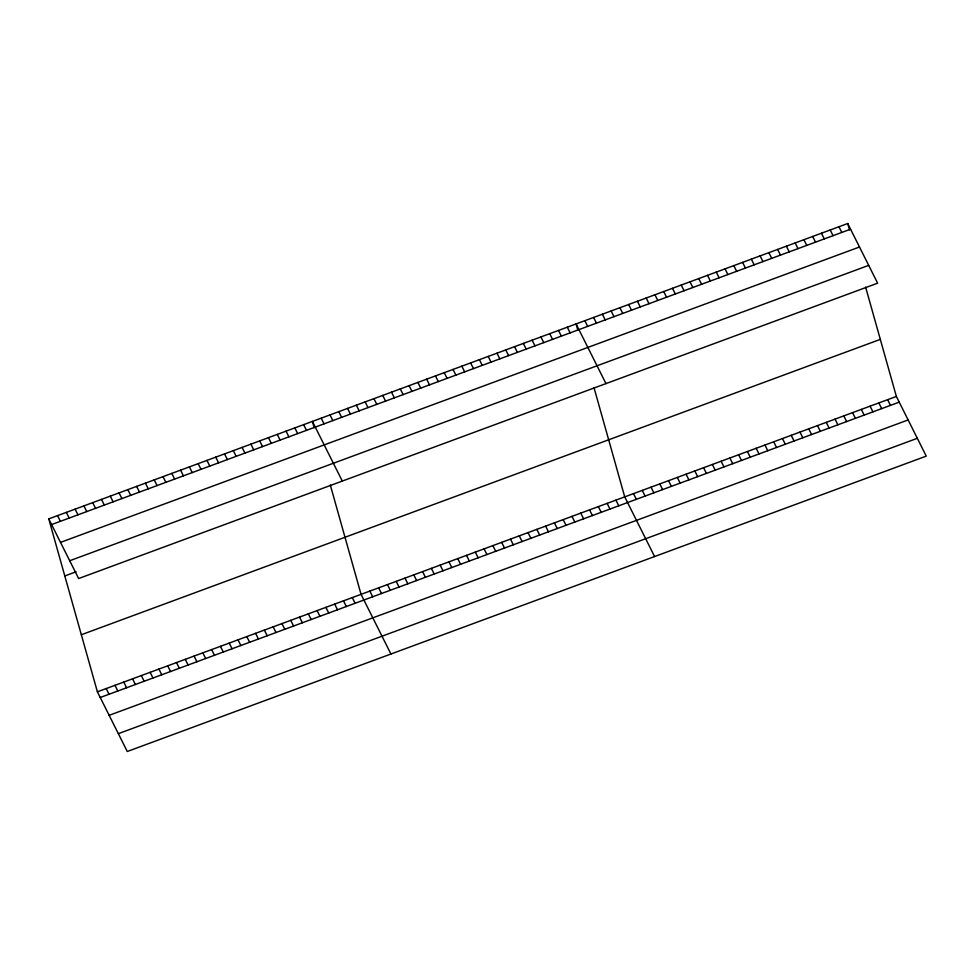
<?xml version="1.0" encoding="UTF-8"?>
<svg xmlns="http://www.w3.org/2000/svg" width="975" height="975" viewBox="0 0 975 975"><rect width="100%" height="100%" fill="white"/><g stroke="black" fill="none" stroke-linecap="round" stroke-linejoin="round"><path stroke-width="1.46" d="M48.75 518.883L847.726 223.507L877.61 283.177L78.634 578.553L48.75 518.883L97.39 691.823L127.274 751.493L926.25 456.117L896.366 396.447L865.617 287.113M51.602 524.574L850.578 229.198M60.523 542.38L859.499 247.004M69.713 560.735L868.688 265.371M64.801 575.957L76.099 571.777M81.339 634.749L880.315 339.373M97.39 691.823L896.366 396.447M100.23 697.503L899.218 402.139M109.151 715.321L908.139 419.945M118.353 733.675L917.329 438.299M838.963 226.748L841.815 232.44M830.2 229.99L833.052 235.67M821.438 233.232L824.289 238.912M812.675 236.462L815.527 242.153M887.603 399.689L890.455 405.368M803.912 239.704L806.764 245.395M878.841 402.931L881.693 408.61M795.149 242.946L798.001 248.637M870.078 406.161L872.93 411.852M786.386 246.188L789.238 251.867M861.315 409.403L864.167 415.094M777.623 249.429L780.475 255.109M852.552 412.644L855.404 418.336M768.861 252.659L771.713 258.351M843.789 415.886L846.641 421.578M760.098 255.901L762.95 261.592M835.027 419.128L837.878 424.808M751.335 259.143L754.187 264.834M826.264 422.358L829.116 428.049M742.572 262.385L745.424 268.076M817.501 425.6L820.353 431.291M733.809 265.627L736.661 271.306M808.738 428.842L811.59 434.533M725.047 268.856L727.898 274.548M799.975 432.083L802.827 437.775M716.284 272.098L719.136 277.79M791.213 435.325L794.064 441.005M707.521 275.34L710.373 281.032M782.45 438.567L785.302 444.247M698.758 278.582L701.61 284.273M773.687 441.797L776.539 447.488M689.995 281.824L692.847 287.503M764.924 445.039L767.776 450.73M681.233 285.066L684.084 290.745M756.161 448.281L759.013 453.972M672.47 288.295L675.322 293.987M747.398 451.523L750.25 457.202M663.707 291.537L666.559 297.229M738.636 454.764L741.487 460.444M654.944 294.779L657.796 300.471M729.873 457.994L732.725 463.686M646.181 298.021L649.033 303.7M721.11 461.236L723.962 466.928M637.418 301.263L640.27 306.942M712.347 464.478L715.199 470.169M628.656 304.493L631.507 310.184M703.584 467.72L706.436 473.411M619.893 307.734L622.745 313.426M694.822 470.962L697.673 476.641M611.13 310.976L613.982 316.668M686.059 474.191L688.898 479.883M602.367 314.218L605.219 319.91M677.296 477.433L680.136 483.125M593.604 317.46L596.456 323.139M668.533 480.675L671.373 486.367M584.842 320.69L587.693 326.381M659.77 483.917L662.61 489.608M605.962 383.602L576.079 323.932L577.858 330.281M651.007 487.159L653.847 492.838M567.292 327.186L570.143 332.877M642.245 490.401L645.084 496.08M558.504 330.428L561.344 336.119M633.482 493.63L636.322 499.322M549.717 333.682L552.557 339.373M654.591 556.542L624.719 496.872L593.97 387.538M540.918 336.936L543.77 342.615M615.932 500.126L618.772 505.806M532.131 340.178L534.982 345.869M607.133 503.368L609.984 509.06M523.343 343.432L526.195 349.123M598.345 506.622L601.197 512.314M514.556 346.673L517.408 352.365M589.558 509.876L592.41 515.556M505.769 349.928L508.621 355.619M580.771 513.118L583.623 518.81M496.982 353.182L499.822 358.861M571.984 516.372L574.836 522.052M488.195 356.423L491.034 362.115M563.197 519.614L566.036 525.306M479.395 359.678L482.247 365.357M554.409 522.868L557.249 528.56M470.608 362.919L473.46 368.611M545.61 526.11L548.462 531.802M461.821 366.173L464.673 371.865M536.823 529.364L539.675 535.056M453.034 369.428L455.886 375.107M528.036 532.618L530.888 538.298M444.247 372.669L447.098 378.361M519.248 535.86L522.1 541.552M435.459 375.923L438.311 381.603M510.461 539.114L513.313 544.806M426.672 379.165L429.512 384.857M501.674 542.356L504.526 548.048M417.885 382.419L420.725 388.111M492.887 545.61L495.727 551.302M409.086 385.673L411.938 391.353M484.1 548.864L486.939 554.543M400.298 388.915L403.15 394.607M475.3 552.106L478.152 557.798M391.511 392.169L394.363 397.849M466.513 555.36L469.365 561.052M382.724 395.411L385.576 401.103M457.726 558.602L460.578 564.293M373.937 398.665L376.789 404.357M448.939 561.856L451.791 567.548M365.15 401.919L367.989 407.599M440.152 565.11L443.003 570.789M356.362 405.161L359.202 410.853M431.364 568.352L434.204 574.043M347.575 408.415L350.415 414.095M422.577 571.606L425.417 577.285M338.776 411.657L341.628 417.349M413.778 574.848L416.63 580.539M329.989 414.911L332.841 420.603M404.991 578.102L407.842 583.793M321.202 418.165L324.053 423.845M396.203 581.356L399.055 587.035M342.298 481.077L312.414 421.407L314.194 427.745M387.416 584.598L390.268 590.289M303.627 424.661L306.479 430.341M378.629 587.852L381.481 593.531M294.84 427.903L297.68 433.595M369.842 591.094L372.694 596.785M286.053 431.157L288.892 436.849M390.926 654.018L361.055 594.348L330.306 485.014M277.253 434.399L280.105 440.091M352.268 597.602L355.107 603.281M268.466 437.653L271.318 443.345M343.468 600.844L346.32 606.535M259.679 440.907L262.531 446.587M334.681 604.098L337.533 609.777M250.892 444.149L253.744 449.841M325.894 607.34L328.746 613.031M242.105 447.403L244.957 453.095M317.107 610.594L319.958 616.285M233.317 450.645L236.157 456.337M308.319 613.848L311.171 619.527M224.53 453.899L227.37 459.591M299.532 617.09L302.372 622.781M215.743 457.153L218.583 462.832M290.745 620.344L293.585 626.023M206.944 460.395L209.796 466.087M281.958 623.586L284.798 629.277M198.157 463.649L201.008 469.341M273.158 626.84L276.01 632.531M189.369 466.891L192.221 472.582M264.371 630.094L267.223 635.773M180.582 470.145L183.434 475.837M255.584 633.336L258.436 639.027M171.795 473.399L174.647 479.078M246.797 636.59L249.649 642.269M163.008 476.641L165.848 482.332M238.01 639.832L240.862 645.523M154.221 479.895L157.06 485.574M229.223 643.086L232.062 648.777M145.421 483.137L148.273 488.828M220.435 646.328L223.275 652.019M136.634 486.391L139.486 492.082M211.636 649.582L214.488 655.273M127.847 489.645L130.699 495.324M202.849 652.836L205.701 658.515M119.06 492.887L121.912 498.578M194.062 656.078L196.913 661.769M110.273 496.141L113.124 501.82M185.274 659.332L188.126 665.023M101.485 499.383L104.325 505.074M176.487 662.573L179.339 668.265M92.698 502.637L95.538 508.328M167.7 665.828L170.54 671.519M83.911 505.891L86.751 511.57M158.913 669.082L161.752 674.761M75.112 509.133L77.963 514.824M150.126 672.323L152.965 678.015M66.324 512.387L69.176 518.066M141.326 675.578L144.178 681.269M57.537 515.629L60.389 521.32M132.539 678.819L135.391 684.511M123.752 682.073L126.604 687.765M114.965 685.328L117.817 691.007M106.178 688.569L109.029 694.261M847.726 223.507L849.517 229.844"/></g></svg>
